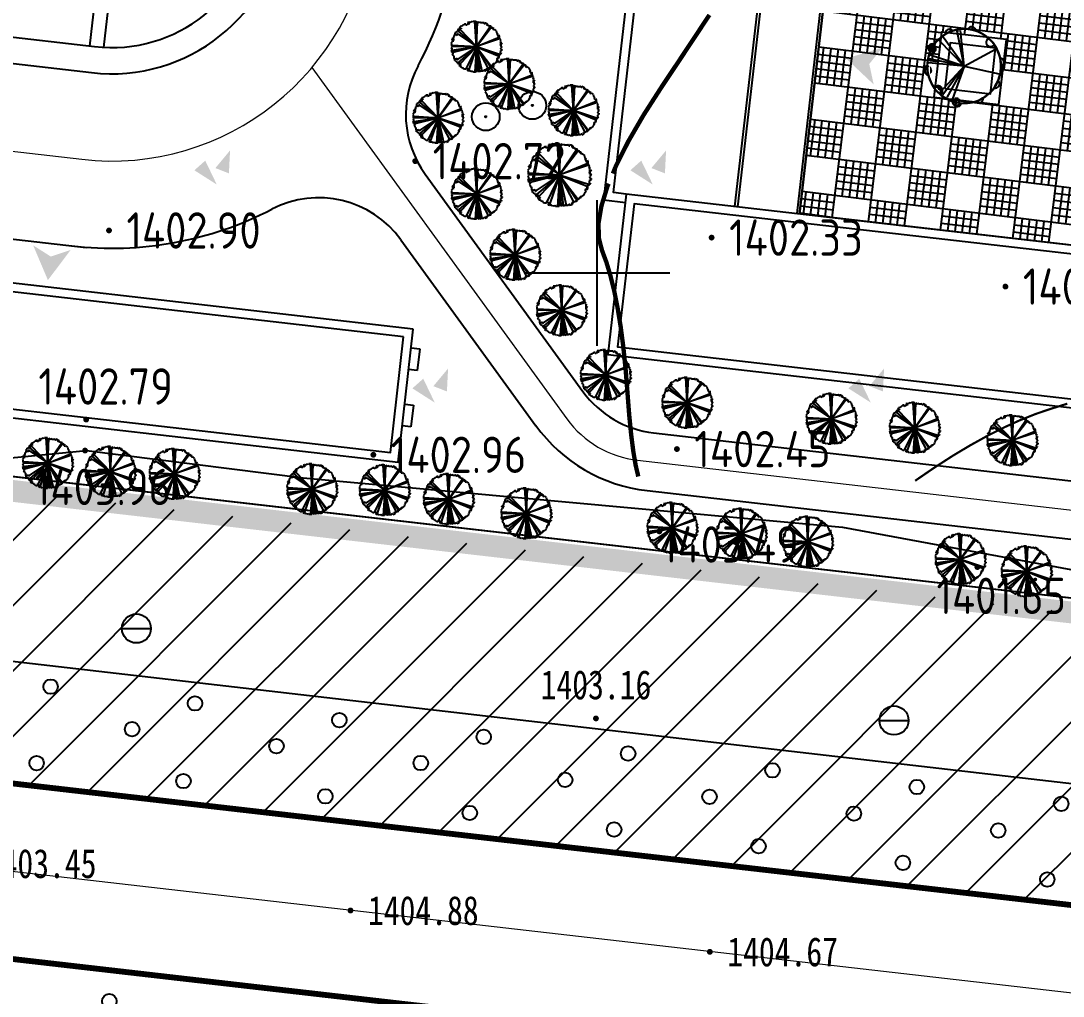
# Model space of a CAD drawing. Extents: x -2226 to 12369489, y -12501589 to 2275.
# Drawn here: x 5663892.4 to 5663964.1, y -6548057.2 to -6547990.1 of the extents above; entities that cross this region are included whole.
import ezdxf
from ezdxf.enums import TextEntityAlignment as Align

# ---------------------------------------------------------------- set-up
doc = ezdxf.new("R2010")
doc.units = 0
doc.header["$LTSCALE"] = 1000
doc.header["$MEASUREMENT"] = 0
for name, pattern in [('ACAD_ISO05W100', [34, 24, -3, 0.5, -3, 0.5, -3]), ('DASHDOT2', [0.5, 0.25, -0.125, 0, -0.125]), ('DIVIDE', [1.25, 0.5, -0.25, 0, -0.25, 0, -0.25])]:
    doc.linetypes.add(name, pattern=pattern)
doc.layers.get('0').update_dxf_attribs({"linetype": 'CONTINUOUS'})
for name, color, linetype in [('0-road', 33, 'CONTINUOUS'), ('0-tree', 93, 'CONTINUOUS'), ('A绿-1', 94, 'CONTINUOUS'), ('DLSS', 4, 'CONTINUOUS'), ('GN-草地', 7, 'CONTINUOUS'), ('PUB_DIM', 3, 'CONTINUOUS'), ('PUB_TEXT', 7, 'CONTINUOUS'), ('WALL', 2, 'CONTINUOUS'), ('周边地形图', 8, 'CONTINUOUS'), ('小品', 1, 'CONTINUOUS'), ('用地红线', 1, 'DIVIDE'), ('车行道', 5, 'CONTINUOUS')]:
    doc.layers.add(name, color=color, linetype=linetype)
doc.layers.add('道路红线', color=1, linetype='CONTINUOUS', lineweight=0)
doc.styles.add('HZ', font='', dxfattribs={"width": 0.8})
doc.styles.get("Standard").update_dxf_attribs({"font": 'GBENOR', "bigfont": 'GBCBIG'})
doc.styles.get('HZ').set_extended_font_data('SimSun')

# ---------------------------------------------------------------- blocks, each defined once
blk = doc.blocks.new('gc090')
for points in [[(1.067, 1.447, 0, 1, 0), (0.52, 0.049, 1, 1, 0)], [(-1.016, 0.411, 1, 0, 0), (0.151, -0.902, 0, 0, 0)]]:
    blk.add_lwpolyline(points, format="xyseb")
blk = doc.blocks.new('GC042')
blk.add_line((-1, 0), (1, 0))
blk.add_circle((0, 0), 1)
blk = doc.blocks.new('gc170')
at = {"linetype": 'Continuous'}
blk.add_circle((0, 0), 0.5, dxfattribs=at)
blk = doc.blocks.new('GC200')
at = {"linetype": 'Continuous', "const_width": 0.2, "flags": 128}
blk.add_lwpolyline([(-0.1, 0, 1), (0.1, 0, 1)], format="xyb", close=True, dxfattribs=at)
blk = doc.blocks.new('AAAA')
at = {"layer": 'WALL', "color": 6, "ltscale": 10}
for p, q in [((4702915, -5891477), (4702315, -5891477)), ((4702315, -5891477), (4702315, -5892977)), ((4753515, -5891477), (4754415, -5891477)), ((4754415, -5891477), (4754415, -5893277)), ((4702315, -5892977), (4702915, -5892977)), ((4754415, -5893277), (4753515, -5893277)), ((4702915, -5895377), (4702315, -5895377)), ((4702315, -5895377), (4702315, -5896877)), ((4702315, -5896877), (4702915, -5896877))]:
    blk.add_line(p, q, dxfattribs=at)
at = {"layer": 'WALL', "ltscale": 10}
for points in [[(4702915, -5890177), (4753515, -5890177), (4753515, -5899377), (4702915, -5899377)], [(4703515, -5890777), (4752915, -5890777), (4752915, -5898777), (4703515, -5898777)]]:
    blk.add_lwpolyline(points, close=True, dxfattribs=at)
blk = doc.blocks.new('WERWQWQEE')
at = {"layer": 'WALL', "color": 6, "ltscale": 10}
for p, q in [((4320662, -5837291), (4320662, -5860691)), ((4320862, -5837291), (4320862, -5860691))]:
    blk.add_line(p, q, dxfattribs=at)
at = {"layer": 'WALL', "ltscale": 10}
for points in [[(4320662, -5826191), (4369862, -5826191), (4369862, -5837291), (4320662, -5837291)], [(4321262, -5826791), (4369262, -5826791), (4369262, -5836691), (4321262, -5836691)], [(4369862, -5860691), (4313162, -5860691), (4313162, -5871791), (4369862, -5871791)], [(4369262, -5861291), (4313762, -5861291), (4313762, -5871191), (4369262, -5871191)]]:
    blk.add_lwpolyline(points, close=True, dxfattribs=at)
at = {"layer": 'WALL', "color": 2, "ltscale": 10}
for points in [[(4313162, -5861291), (4311662, -5861291), (4311662, -5836691), (4320662, -5836691)], [(4313162, -5860691), (4312262, -5860691), (4312262, -5837291), (4320662, -5837291)]]:
    blk.add_lwpolyline(points, dxfattribs=at)
at = {"layer": 'WALL', "color": 6, "ltscale": 10}
for points in [[(4324962, -5837291), (4324962, -5860691)], [(4325162, -5837291), (4325162, -5860691)]]:
    blk.add_lwpolyline(points, dxfattribs=at)
blk = doc.blocks.new('wqeqweq')
at = {"layer": '0-tree', "color": 76}
for p, q in [((164050, -121836), (163967, -121908)), ((163967, -121908), (163967, -121939)), ((164143, -121836), (164050, -121836)), ((164184, -121836), (164143, -121836)), ((164163, -121856), (164184, -121836)), ((164174, -121929), (164163, -121856)), ((164266, -121877), (164246, -121918)), ((164380, -121836), (164266, -121877)), ((164421, -121681), (164339, -121702)), ((164339, -121702), (164339, -121784)), ((164339, -121784), (164390, -121784)), ((164421, -121856), (164380, -121836)), ((164390, -121784), (164411, -121753)), ((164411, -121753), (164442, -121815)), ((164483, -121702), (164421, -121681)), ((164442, -121815), (164421, -121825)), ((164421, -121825), (164421, -121856)), ((164545, -121691), (164483, -121702)), ((164638, -121629), (164545, -121691)), ((164741, -121650), (164638, -121629)), ((164762, -121681), (164741, -121650)), ((164803, -121609), (164762, -121681)), ((164855, -121598), (164803, -121609)), ((164979, -121598), (164855, -121598)), ((165084, -123763), (164948, -121609)), ((164948, -121609), (164969, -121650)), ((164969, -121650), (165031, -121660)), ((165062, -121609), (164979, -121598)), ((165031, -121660), (165062, -121691)), ((165041, -121640), (165062, -121609)), ((165041, -121691), (165041, -121640)), ((165092, -121681), (165041, -121691)), ((165062, -121691), (165092, -121691)), ((165084, -123763), (165185, -121629)), ((165092, -121691), (165084, -123763)), ((165123, -121660), (165092, -121681)), ((165154, -121691), (165123, -121660)), ((165144, -121733), (165154, -121691)), ((165185, -121629), (165258, -121681)), ((165258, -121681), (165196, -121702)), ((165196, -121702), (165247, -121712)), ((165247, -121712), (165330, -121671)), ((165330, -121671), (165351, -121650)), ((165351, -121650), (165454, -121702)), ((165454, -121702), (165516, -121702)), ((165516, -121702), (165536, -121702)), ((165536, -121702), (165660, -121702)), ((165722, -121753), (165640, -121681)), ((165640, -121681), (165733, -121753)), ((165660, -121702), (165722, -121753)), ((165733, -121753), (165753, -121774)), ((165753, -121774), (165805, -121774)), ((165805, -121774), (165784, -121691)), ((165784, -121691), (165857, -121712)), ((165857, -121712), (165980, -121774)), ((166032, -121898), (165929, -121794)), ((165929, -121794), (165960, -121877)), ((165960, -121877), (166063, -121918)), ((165980, -121774), (166032, -121898)), ((163275, -122579), (163224, -122579)), ((163224, -122579), (163224, -122682)), ((163317, -122517), (163275, -122579)), ((163399, -122475), (163317, -122517)), ((163430, -122465), (163399, -122475)), ((163451, -122651), (163420, -122630)), ((163420, -122630), (163440, -122713)), ((163492, -122352), (163430, -122465)), ((163533, -122269), (163492, -122352)), ((163513, -122372), (163585, -122331)), ((163554, -122434), (163513, -122372)), ((163585, -122259), (163533, -122269)), ((163533, -122455), (163647, -122279)), ((165084, -123763), (163533, -122455)), ((163585, -122393), (163554, -122434)), ((163585, -122331), (163585, -122259)), ((163595, -122362), (163585, -122393)), ((163647, -122352), (163595, -122362)), ((163647, -122104), (163626, -122207)), ((163626, -122207), (163647, -122166)), ((163688, -122042), (163647, -122104)), ((163647, -122166), (163709, -122176)), ((163647, -122279), (165084, -123763)), ((163730, -122290), (163647, -122352)), ((163761, -122228), (163657, -122238)), ((163657, -122238), (163657, -122269)), ((163657, -122269), (163657, -122290)), ((163657, -122290), (163730, -122290)), ((163761, -122042), (163688, -122042)), ((163709, -122176), (163771, -122187)), ((163812, -122021), (163761, -122042)), ((163771, -122187), (163761, -122228)), ((163905, -121939), (163812, -122021)), ((163967, -121939), (163905, -121939)), ((164246, -121918), (164174, -121929)), ((166311, -121991), (165084, -123763)), ((165084, -123763), (166383, -122063)), ((166063, -121918), (166177, -121980)), ((166177, -121980), (166197, -121960)), ((166197, -121960), (166311, -121991)), ((166301, -122032), (166228, -121970)), ((166228, -121970), (166228, -122021)), ((166228, -122021), (166311, -122104)), ((166332, -122094), (166301, -122032)), ((166311, -122104), (166435, -122187)), ((166466, -122166), (166332, -122094)), ((166383, -122063), (166383, -122145)), ((166383, -122145), (166466, -122187)), ((166435, -122187), (166528, -122279)), ((166486, -122197), (166466, -122166)), ((166466, -122187), (166559, -122248)), ((166569, -122218), (166486, -122197)), ((166528, -122279), (166600, -122310)), ((166559, -122248), (166569, -122218)), ((166600, -122310), (166631, -122290)), ((166631, -122290), (166776, -122403)), ((166776, -122403), (166807, -122527)), ((166807, -122527), (166910, -122692)), ((162996, -123115), (162976, -123208)), ((162976, -123208), (162986, -123177)), ((163017, -123270), (162976, -123322)), ((162976, -123322), (162996, -123363)), ((162986, -123177), (163162, -123136)), ((163120, -123033), (162996, -123115)), ((163048, -123353), (163017, -123270)), ((163162, -123136), (163038, -123167)), ((163038, -123167), (163110, -123208)), ((163058, -123260), (163048, -123353)), ((163100, -123239), (163058, -123239)), ((163058, -123239), (163058, -123260)), ((163110, -123208), (163100, -123239)), ((163141, -122868), (163120, -122991)), ((163120, -122991), (163120, -123033)), ((163244, -122806), (163141, -122826)), ((163141, -122826), (163141, -122868)), ((163244, -122713), (163193, -122713)), ((163193, -122713), (163244, -122806)), ((163203, -122744), (163306, -122672)), ((163224, -122682), (163203, -122744)), ((163244, -122775), (163244, -122713)), ((163306, -122672), (163327, -122754)), ((163327, -122754), (163409, -122775)), ((163409, -122775), (163451, -122702)), ((163440, -122713), (163513, -122702)), ((163451, -122702), (163451, -122651)), ((163513, -122702), (165084, -123763)), ((165084, -123763), (167044, -122971)), ((167147, -123084), (165084, -123763)), ((166910, -122692), (166858, -122672)), ((166858, -122672), (166858, -122692)), ((166858, -122692), (166899, -122795)), ((166899, -122795), (166920, -122816)), ((166920, -122816), (166982, -122754)), ((166972, -122899), (166930, -122785)), ((167044, -122971), (166972, -122899)), ((166982, -122754), (167013, -122806)), ((167013, -122806), (167034, -122878)), ((167034, -122878), (167044, -123002)), ((167044, -123002), (167065, -123084)), ((167065, -123084), (167127, -123095)), ((167127, -123105), (167085, -123198)), ((167085, -123198), (167127, -123229)), ((167127, -123095), (167147, -123084)), ((167127, -123229), (167168, -123249)), ((167168, -123249), (167137, -123373)), ((162996, -123363), (162893, -123476)), ((162893, -123476), (162924, -123507)), ((162893, -123837), (162934, -123879)), ((162955, -124095), (162914, -124064)), ((162914, -124064), (162934, -124157)), ((162924, -123507), (162924, -123631)), ((162924, -123631), (162924, -123703)), ((162924, -123703), (162986, -123641)), ((162934, -123879), (162965, -123951)), ((162955, -123786), (162945, -123755)), ((162955, -124023), (162945, -124075)), ((165084, -123763), (162955, -123786)), ((165084, -123763), (162955, -124188)), ((162965, -123951), (162955, -123992)), ((162955, -123992), (162955, -124023)), ((162976, -124075), (165084, -123763)), ((162986, -123641), (165084, -123763)), ((165041, -123788), (163065, -124290)), ((163513, -124849), (165084, -123788)), ((165084, -123788), (163533, -125096)), ((163647, -125272), (165084, -123788)), ((165106, -123778), (164211, -125622)), ((165078, -123825), (164426, -125734)), ((165084, -123788), (164948, -125942)), ((165092, -125860), (165084, -123788)), ((165084, -123788), (165185, -125922)), ((166311, -125561), (165084, -123788)), ((165084, -123788), (166383, -125488)), ((167147, -124467), (165084, -123788)), ((165084, -123788), (167044, -124580)), ((165087, -123778), (165534, -125864)), ((165087, -123797), (166056, -125631)), ((165087, -123806), (165339, -125883)), ((167137, -123373), (167158, -123425)), ((167168, -123538), (167137, -123662)), ((167137, -123662), (167168, -123672)), ((167158, -123425), (167168, -123538)), ((167261, -123796), (167158, -123889)), ((167158, -123889), (167168, -123992)), ((167281, -123445), (167168, -123590)), ((167168, -123672), (167178, -123559)), ((167168, -123590), (167189, -123672)), ((167168, -123992), (167261, -124013)), ((167178, -123456), (167281, -123445)), ((167178, -123559), (167178, -123456)), ((167189, -123672), (167261, -123796)), ((167261, -124013), (167261, -124085)), ((162934, -124157), (162945, -124250)), ((162945, -124075), (162976, -124075)), ((162945, -124250), (163017, -124261)), ((162955, -124147), (162955, -124095)), ((162955, -124188), (162955, -124147)), ((163027, -124384), (162996, -124405)), ((162996, -124405), (163058, -124488)), ((163017, -124261), (163079, -124281)), ((163058, -124395), (163027, -124384)), ((163089, -124291), (163048, -124302)), ((163048, -124302), (163058, -124395)), ((163058, -124488), (163069, -124570)), ((163069, -124570), (163100, -124570)), ((163079, -124281), (163089, -124291)), ((163100, -124570), (163141, -124601)), ((163141, -124601), (163151, -124642)), ((163151, -124642), (163151, -124735)), ((163151, -124735), (163162, -124818)), ((163327, -124797), (163409, -124776)), ((163409, -124776), (163451, -124849)), ((166858, -124859), (166899, -124756)), ((166899, -124756), (166920, -124735)), ((166920, -124735), (166982, -124797)), ((166972, -124653), (166930, -124766)), ((167044, -124580), (166972, -124653)), ((166982, -124797), (167013, -124745)), ((167013, -124745), (167034, -124673)), ((167034, -124673), (167044, -124549)), ((167044, -124549), (167065, -124467)), ((167065, -124467), (167127, -124457)), ((167137, -124446), (167096, -124426)), ((167096, -124426), (167096, -124488)), ((167127, -124457), (167147, -124467)), ((167168, -124168), (167137, -124178)), ((167137, -124178), (167137, -124343)), ((167137, -124343), (167158, -124343)), ((167178, -124415), (167137, -124446)), ((167158, -124343), (167220, -124312)), ((167261, -124085), (167168, -124168)), ((167220, -124312), (167178, -124415)), ((163162, -124818), (163358, -124807)), ((163224, -124869), (163203, -124807)), ((163203, -124807), (163306, -124880)), ((163224, -124972), (163224, -124869)), ((163275, -124972), (163224, -124972)), ((163317, -125034), (163275, -124972)), ((163306, -124880), (163327, -124797)), ((163399, -125076), (163317, -125034)), ((163358, -124807), (163337, -124880)), ((163430, -125086), (163399, -125076)), ((163420, -124921), (163440, -124838)), ((163451, -124900), (163420, -124921)), ((163492, -125199), (163430, -125086)), ((163440, -124838), (163513, -124849)), ((163451, -124849), (163451, -124900)), ((163533, -125282), (163492, -125199)), ((163554, -125117), (163513, -125179)), ((163513, -125179), (163585, -125220)), ((163533, -125096), (163647, -125272)), ((163585, -125292), (163533, -125282)), ((163585, -125158), (163554, -125117)), ((163595, -125189), (163585, -125158)), ((163585, -125220), (163585, -125292)), ((163647, -125199), (163595, -125189)), ((163647, -125447), (163626, -125344)), ((163626, -125344), (163647, -125385)), ((163730, -125261), (163647, -125199)), ((163647, -125385), (163709, -125375)), ((163688, -125509), (163647, -125447)), ((163657, -125282), (163657, -125261)), ((163657, -125261), (163730, -125261)), ((163657, -125313), (163657, -125282)), ((163761, -125323), (163657, -125313)), ((163709, -125375), (163771, -125365)), ((163771, -125365), (163761, -125323)), ((166228, -125530), (166311, -125447)), ((166332, -125457), (166301, -125519)), ((166311, -125447), (166435, -125365)), ((166466, -125385), (166332, -125457)), ((166383, -125406), (166466, -125365)), ((166383, -125488), (166383, -125406)), ((166435, -125365), (166528, -125272)), ((166466, -125365), (166559, -125303)), ((166486, -125354), (166466, -125385)), ((166569, -125334), (166486, -125354)), ((166528, -125272), (166600, -125241)), ((166559, -125303), (166569, -125334)), ((166600, -125241), (166631, -125261)), ((166631, -125261), (166776, -125148)), ((166776, -125148), (166807, -125024)), ((166807, -125024), (166910, -124859)), ((166910, -124859), (166858, -124880)), ((166858, -124880), (166858, -124859)), ((163761, -125509), (163688, -125509)), ((163812, -125530), (163761, -125509)), ((163905, -125612), (163812, -125530)), ((163967, -125612), (163905, -125612)), ((163967, -125643), (163967, -125612)), ((164050, -125715), (163967, -125643)), ((164143, -125715), (164050, -125715)), ((164184, -125715), (164143, -125715)), ((164174, -125623), (164163, -125695)), ((164163, -125695), (164184, -125715)), ((164246, -125633), (164174, -125623)), ((164266, -125674), (164246, -125633)), ((164380, -125715), (164266, -125674)), ((164339, -125850), (164339, -125767)), ((164339, -125767), (164390, -125767)), ((164421, -125870), (164339, -125850)), ((164421, -125695), (164380, -125715)), ((164390, -125767), (164411, -125798)), ((164411, -125798), (164442, -125736)), ((164421, -125726), (164421, -125695)), ((164442, -125736), (164421, -125726)), ((164483, -125850), (164421, -125870)), ((164545, -125860), (164483, -125850)), ((164638, -125922), (164545, -125860)), ((164741, -125901), (164638, -125922)), ((164762, -125870), (164741, -125901)), ((164803, -125942), (164762, -125870)), ((164855, -125953), (164803, -125942)), ((164979, -125953), (164855, -125953)), ((164948, -125942), (164969, -125901)), ((164969, -125901), (165031, -125891)), ((165062, -125942), (164979, -125953)), ((165031, -125891), (165062, -125860)), ((165092, -125870), (165041, -125860)), ((165041, -125860), (165041, -125911)), ((165041, -125911), (165062, -125942)), ((165062, -125860), (165092, -125860)), ((165123, -125891), (165092, -125870)), ((165154, -125860), (165123, -125891)), ((165144, -125819), (165154, -125860)), ((165185, -125922), (165258, -125870)), ((165196, -125850), (165247, -125839)), ((165258, -125870), (165196, -125850)), ((165247, -125839), (165330, -125880)), ((165330, -125880), (165351, -125901)), ((165351, -125901), (165454, -125850)), ((165454, -125850), (165516, -125850)), ((165516, -125850), (165536, -125850)), ((165536, -125850), (165660, -125850)), ((165722, -125798), (165640, -125870)), ((165640, -125870), (165733, -125798)), ((165660, -125850), (165722, -125798)), ((165733, -125798), (165753, -125777)), ((165753, -125777), (165805, -125777)), ((165805, -125777), (165784, -125860)), ((165784, -125860), (165857, -125839)), ((165857, -125839), (165980, -125777)), ((166032, -125653), (165929, -125757)), ((165929, -125757), (165960, -125674)), ((165960, -125674), (166063, -125633)), ((165980, -125777), (166032, -125653)), ((166063, -125633), (166177, -125571)), ((166177, -125571), (166197, -125592)), ((166197, -125592), (166311, -125561)), ((166301, -125519), (166228, -125581)), ((166228, -125581), (166228, -125530))]:
    blk.add_line(p, q, dxfattribs=at)
for centre, radius in [((165078, -123769), 85.9), ((165069, -123732), 75.1), ((165056, -123787), 34.9), ((165106, -123778), 75.1), ((165083, -123767), 42.8)]:
    blk.add_circle(centre, radius, dxfattribs=at)
blk = doc.blocks.new('*X46')
at = {"color": 0}
for p, q in [((122538.811, 22768.943), (122538.826, 22768.958)), ((122538.821, 22768.918), (122538.86, 22768.957)), ((122538.831, 22768.893), (122538.885, 22768.947)), ((122538.842, 22768.868), (122538.904, 22768.93)), ((122538.852, 22768.843), (122538.922, 22768.913)), ((122538.862, 22768.818), (122538.934, 22768.89)), ((122538.872, 22768.793), (122538.939, 22768.859)), ((122538.883, 22768.768), (122538.944, 22768.829)), ((122539.177, 22768.425), (122539.188, 22768.437)), ((122539.196, 22768.409), (122539.222, 22768.435)), ((122539.215, 22768.393), (122539.244, 22768.422)), ((122539.234, 22768.376), (122539.264, 22768.406)), ((122539.253, 22768.36), (122539.284, 22768.391)), ((122539.272, 22768.344), (122539.295, 22768.367)), ((122539.291, 22768.328), (122539.301, 22768.337)), ((122539.71, 22768.18), (122539.76, 22768.23)), ((122539.746, 22768.181), (122539.807, 22768.243)), ((122539.782, 22768.182), (122539.839, 22768.239)), ((122539.818, 22768.183), (122539.858, 22768.223)), ((122539.854, 22768.183), (122539.877, 22768.206)), ((122539.89, 22768.184), (122539.897, 22768.19)), ((122540.297, 22768.308), (122540.409, 22768.42)), ((122540.3, 22768.346), (122540.367, 22768.413)), ((122540.338, 22768.314), (122540.435, 22768.411)), ((122540.425, 22768.365), (122540.461, 22768.402))]:
    blk.add_line(p, q, dxfattribs=at)
blk = doc.blocks.new('A$C1DD7790E')
at = {"layer": '0-tree', "color": 95}
for points in [[(1698, 1725), (588, 2931)], [(1698, 1725), (1198, 3285)], [(1698, 1725), (1344, 3325)], [(1698, 1725), (428, 2761)], [(1698, 1725), (3037, 2668)], [(1698, 1725), (91, 2047)], [(1698, 1725), (60, 1687)], [(1698, 1725), (66, 1873)], [(1698, 1725), (726, 406)], [(1698, 1725), (868, 313)], [(1698, 1725), (1070, 212)], [(1698, 1725), (1333, 128)], [(1698, 1725), (3327, 1559)]]:
    blk.add_lwpolyline(points, dxfattribs=at)
blk.add_circle((1698, 1725), 48, dxfattribs=at)
for centre, radius, start, end in [((1698, 1725), 1698, 91.2865, 114.1567), ((1848, 3352), 201, 159.5578, 9.8859), ((1698, 1725), 1698, 55.2865, 78.1567), ((1698, 1725), 1698, 127.2865, 150.1567), ((863, 3130), 201, 195.5578, 45.8859), ((2775, 2953), 201, 123.5578, 333.8859), ((158, 2382), 197, 240.4995, 73.0673), ((188, 2365), 197, 230.266, 66.2066), ((197, 2371), 201, 231.5578, 81.8859), ((191, 2353), 197, 240.4995, 73.0673), ((221, 2337), 197, 230.266, 66.2066), ((1698, 1725), 1698, 19.2865, 42.1567), ((1688, 1726), 1698, 163.2865, 186.1567), ((1698, 1725), 1698, 163.2865, 186.1567), ((3291, 2085), 201, 87.5578, 297.8859), ((64, 1357), 197, 276.4995, 109.0673), ((104, 1366), 201, 267.5578, 117.8859), ((98, 1329), 197, 276.4995, 109.0673), ((98, 1362), 197, 266.266, 102.2066), ((132, 1333), 197, 266.266, 102.2066), ((1698, 1725), 1698, 343.2865, 6.1567), ((1698, 1725), 1698, 199.2865, 222.1567), ((3198, 1080), 201, 51.5578, 261.8859), ((591, 473), 197, 312.4995, 145.0673), ((620, 498), 201, 303.5578, 153.8859), ((624, 445), 197, 312.4995, 145.0673), ((616, 497), 197, 302.266, 138.2066), ((649, 468), 197, 302.266, 138.2066), ((2532, 321), 201, 15.5578, 225.8859), ((1698, 1725), 1698, 307.2865, 330.1567), ((1688, 1726), 1698, 235.2865, 258.1567), ((1698, 1725), 1698, 235.2865, 258.1567), ((1536, 68), 197, 348.4995, 181.0673), ((1547, 98), 201, 339.5578, 189.8859), ((1543, 102), 197, 338.266, 174.2066), ((1570, 39), 197, 348.4995, 181.0673), ((1576, 73), 197, 338.266, 174.2066), ((1698, 1725), 1698, 271.2865, 294.1567)]:
    blk.add_arc(centre, radius, start, end, dxfattribs=at)
at = {"layer": '0-tree', "color": 95, "xscale": 1600.000000107809, "yscale": 1600.00000010617, "zscale": 1600.000000106431, "rotation": 319.5837492701668}
blk.add_blockref('*X46', (-172891572, 99380193), dxfattribs=at)
blk = doc.blocks.new('041')
at = {"layer": 'A绿-1', "color": 0}
for radius in [953, 47.6]:
    blk.add_circle((-41, -2), radius, dxfattribs=at)

msp = doc.modelspace()

# ---------------------------------------------------------------- hatches: boundary and pattern name
at = {"layer": 'GN-草地'}
h = msp.add_hatch(dxfattribs=at)
h.set_pattern_fill('LZX_PAT003', color=8, scale=4, angle=353, style=0)
h.set_pattern_definition([(353, (5657629.2998, -6541699.9984), (0.30467336, 2.4813654), []), (353, (5657629.3607, -6541699.502), (0.6093467, 4.9627308), [2.5, -2.5]), (353, (5657629.4216, -6541699.006), (0.6093467, 4.9627308), [2.5, -2.5]), (353, (5657629.4826, -6541698.5096), (0.6093467, 4.9627308), [2.5, -2.5]), (353, (5657629.5435, -6541698.0133), (0.6093467, 4.9627308), [2.5, -2.5]), (353, (5657629.6654, -6541697.0207), (0.6093467, 4.9627308), [-2.5, 2.5]), (353, (5657629.7263, -6541696.5245), (0.6093467, 4.9627308), [-2.5, 2.5]), (353, (5657629.7873, -6541696.028), (0.6093467, 4.9627308), [-2.5, 2.5]), (353, (5657629.848, -6541695.532), (0.6093467, 4.9627308), [-2.5, 2.5]), (83, (5657629.2998, -6541699.9984), (-2.4813654, 0.30467336), []), (83, (5657629.796, -6541700.0593), (-4.9627308, 0.6093467), [2.5, -2.5]), (83, (5657630.2923, -6541700.12), (-4.9627308, 0.6093467), [2.5, -2.5]), (83, (5657630.7886, -6541700.181), (-4.9627308, 0.6093467), [2.5, -2.5]), (83, (5657631.285, -6541700.242), (-4.9627308, 0.6093467), [2.5, -2.5]), (83, (5657632.2774, -6541700.364), (-4.9627308, 0.6093467), [-2.5, 2.5]), (83, (5657632.7737, -6541700.425), (-4.9627308, 0.6093467), [-2.5, 2.5]), (83, (5657633.27, -6541700.486), (-4.9627308, 0.6093467), [-2.5, 2.5]), (83, (5657633.766, -6541700.547), (-4.9627308, 0.6093467), [-2.5, 2.5])])
h.paths.add_polyline_path([(5663955.695, -6547990.842), (5663960.166, -6547991.355), (5663959.653, -6547995.825), (5663955.182, -6547995.312)])
h.paths.add_polyline_path([(5663948.602, -6547980.102), (5663993.01, -6547985.2), (5663993.177, -6547985.756), (5663990.989, -6547986.647), (5663988.35, -6547988.502), (5663985.337, -6547992.76), (5663984.5, -6547995.645), (5663984.623, -6548000.265), (5663985.244, -6548002.28), (5663987.563, -6548005.971), (5663990.44, -6548008.312), (5663990.341, -6548008.447), (5663945.933, -6548003.349)])
h.paths.add_polyline_path([(5663977.043, -6547993.597), (5663976.53, -6547998.068), (5663972.059, -6547997.555), (5663972.573, -6547993.084)])
at = {"layer": 'PUB_DIM'}
for points in [[(5663950.73, -6547993.035), (5663951.628, -6547991.912), (5663949.14, -6547992.659), (5663951.031, -6547994.441)], [(5663894.415, -6548006.281), (5663893.201, -6548005.51), (5663894.215, -6548007.902), (5663895.779, -6548005.827)]]:
    msp.add_hatch(color=256, dxfattribs=at).paths.add_polyline_path(points)
at = {"layer": 'PUB_TEXT'}
h = msp.add_hatch(dxfattribs=at)
h.set_pattern_fill('ANSI31', color=62, scale=2, style=0)
h.set_pattern_definition([(45, (5659762.3015, -6542474.5832), (-2.245064, 2.245064), [])])
h.paths.add_polyline_path([(5663873.171, -6548020.261), (5663879.443, -6548027.582), (5663881.275, -6548030.369), (5663882.846, -6548033.126), (5663884.784, -6548037.214), (5663886.498, -6548041.914), (5664209.462, -6548079.162), (5664214.541, -6548077.858), (5664217.802, -6548075.07), (5664219.11, -6548072.744), (5664219.681, -6548071.215), (5664228.415, -6548002.061), (5664220.847, -6547999.795), (5664214.425, -6547995.194), (5664209.895, -6547989.539), (5664201.202, -6548057.919)])

# ---------------------------------------------------------------- linework, layer by layer
msp.add_lwpolyline([(5663948.602, -6547980.102), (5663993.01, -6547985.2), (5663993.177, -6547985.756), (5663990.989, -6547986.647), (5663988.35, -6547988.502), (5663985.337, -6547992.76), (5663984.5, -6547995.645), (5663984.623, -6548000.265), (5663985.244, -6548002.28), (5663987.563, -6548005.971), (5663990.44, -6548008.312), (5663990.341, -6548008.447), (5663945.933, -6548003.349)], close=True)
at = {"layer": '0-road', "linetype": 'Continuous', "ltscale": 5}
for points in [[(5663903.736, -6547933.76), (5663897.073, -6547991.801)], [(5663898.068, -6547991.895), (5663904.729, -6547933.874)]]:
    msp.add_lwpolyline(points, dxfattribs=at)
at = {"layer": 'DLSS', "linetype": 'Continuous', "const_width": 0.4, "flags": 128}
for points in [[(5663532.002, -6548001.209), (5663909.589, -6548044.565)], [(5663532.002, -6548013.284), (5664032.002, -6548070.697)], [(5663909.589, -6548044.565), (5664032.002, -6548058.621)]]:
    msp.add_lwpolyline(points, dxfattribs=at)
at = {"layer": '周边地形图'}
for p, q in [((5663932.002, -6548012.41), (5663932.002, -6548002.41)), ((5663927.002, -6548007.41), (5663937.002, -6548007.41))]:
    msp.add_line(p, q, dxfattribs=at)
at = {"layer": '周边地形图', "const_width": 0.15}
msp.add_lwpolyline([(5663765.365, -6548065.706, 0.000002), (5663760.886, -6548069.253, 0.000366)], format="xyb", dxfattribs=at)
at = {"layer": '周边地形图'}
for points, const_width in [([(5663933.084, -6548000.57), (5663933.329, -6547999.981), (5663934.156, -6547998.347), (5663935.193, -6547996.558), (5663936.439, -6547994.615), (5663937.705, -6547992.718), (5663938.802, -6547991.065), (5663939.73, -6547989.659)], 0.3), ([(5663934.838, -6548021.41), (5663934.66, -6548020.659), (5663934.497, -6548019.705), (5663934.348, -6548018.549), (5663934.212, -6548017.191), (5663934.091, -6548015.631), (5663933.963, -6548014.025), (5663933.81, -6548012.528), (5663933.629, -6548011.14), (5663933.423, -6548009.862), (5663933.19, -6548008.692), (5663932.931, -6548007.633), (5663932.646, -6548006.682), (5663932.335, -6548005.841), (5663932.115, -6548004.977), (5663932.104, -6548003.96), (5663932.303, -6548002.788), (5663932.711, -6548001.462), (5663932.793, -6548001.267)], 0.3), ([(5663953.888, -6548021.701), (5663955.182, -6548020.815), (5663956.441, -6548020.004), (5663957.666, -6548019.27), (5663958.857, -6548018.611), (5663960.013, -6548018.029), (5663961.135, -6548017.522), (5663962.223, -6548017.091), (5663963.276, -6548016.736), (5663964.352, -6548016.402)], 0.15)]:
    msp.add_lwpolyline(points, dxfattribs=dict(at, const_width=const_width))
at = {"layer": '周边地形图', "flags": 128}
for points in [[(5663933.07, -6548038.895), (5663532.002, -6547992.579)], [(5663858.536, -6548009.414), (5663858.526, -6548009.419), (5663861.278, -6548012.313), (5663863.39, -6548016.196), (5663869.774, -6548017.106), (5663876.735, -6548021.565), (5663896.871, -6548019.626), (5663911.767, -6548021.501), (5663911.767, -6548021.501), (5663911.767, -6548021.501), (5663948.89, -6548024.889), (5663983.401, -6548031.298), (5663999.7, -6548033.979), (5664019.768, -6548038.795), (5664032.002, -6548038.039)], [(5664032.002, -6548050.32), (5663933.07, -6548038.895)]]:
    msp.add_lwpolyline(points, dxfattribs=at)
at = {"layer": '周边地形图', "const_width": 0.2, "flags": 128}
for points in [[(5663919.388, -6547999.717, 1), (5663919.588, -6547999.717, 1)], [(5663898.319, -6548004.485, 1), (5663898.519, -6548004.485, 1)], [(5663939.782, -6548004.977, 1), (5663939.982, -6548004.977, 1)], [(5663959.999, -6548008.345, 1), (5663960.199, -6548008.345, 1)], [(5663896.749, -6548017.493, 1), (5663896.949, -6548017.493, 1)], [(5663937.396, -6548019.52, 1), (5663937.596, -6548019.52, 1)], [(5663896.671, -6548019.626, 1), (5663896.871, -6548019.626, 1)], [(5663916.507, -6548019.914, 1), (5663916.707, -6548019.914, 1)], [(5663936.184, -6548025.182, 1), (5663936.384, -6548025.182, 1)], [(5663958.066, -6548027.636, 1), (5663958.266, -6548027.636, 1)]]:
    msp.add_lwpolyline(points, format="xyb", close=True, dxfattribs=at)
at = {"layer": '周边地形图', "const_width": 0.4, "flags": 128}
for points in [[(5663532.002, -6548001.209), (5663909.589, -6548044.565)], [(5663532.002, -6548013.284), (5664032.002, -6548070.697)], [(5663909.589, -6548044.565), (5664032.002, -6548058.621)]]:
    msp.add_lwpolyline(points, dxfattribs=at)
at = {"layer": '小品'}
for points in [[(5663955.182, -6547995.312), (5663959.653, -6547995.825), (5663960.166, -6547991.355), (5663955.695, -6547990.842)], [(5663955.93, -6547994.719), (5663959.059, -6547995.078), (5663959.418, -6547991.948), (5663956.289, -6547991.589)]]:
    msp.add_lwpolyline(points, close=True, dxfattribs=at)
at = {"layer": '用地红线', "color": 1, "linetype": 'ACAD_ISO05W100', "ltscale": 0.4}
msp.add_line((5663457.361, -6547992.658), (5664206.238, -6548078.628), dxfattribs=at)
at = {"layer": '用地红线', "color": 1, "linetype": 'DIVIDE', "ltscale": 15, "const_width": 1.5}
msp.add_lwpolyline([(5664246.385, -6547690.335), (5663731.163, -6547585.38), (5663512.562, -6547540.76), (5663473.994, -6547974.436), (5664201.202, -6548057.919), (5664247.279, -6547693.07), (5664247.306, -6547692.63), (5664247.306, -6547692.098), (5664246.619, -6547690.736)], close=True, dxfattribs=at)
at = {"layer": '车行道', "color": 5}
for p, q in [((5663793.902, -6547981.769), (5663897.223, -6547993.63)), ((5663920.172, -6548000.612), (5663931.028, -6548015.561)), ((5663724.537, -6548002.191), (5664201.316, -6548056.925)), ((5663871.217, -6548002.724), (5663896.848, -6548005.666)), ((5663918.507, -6548005.126), (5663927.791, -6548017.912)), ((5663935.894, -6548018.402), (5664188.42, -6548047.392))]:
    msp.add_line(p, q, dxfattribs=at)
at = {"layer": '车行道', "color": 95}
msp.add_line((5663863.891, -6547987.992), (5663897.429, -6547991.842), dxfattribs=at)
at = {"layer": '车行道', "color": 5}
for points in [[(5663724.537, -6548002.191), (5664201.316, -6548056.925)], [(5663935.437, -6548022.376), (5664187.964, -6548051.366)]]:
    msp.add_lwpolyline(points, dxfattribs=at)
for centre, radius, start, end in [((5663898.592, -6547981.709), 12, 263.45118, 353.45118), ((5663898.592, -6547981.709), 24, 331.50389, 353.45118), ((5663925.836, -6547996.499), 7, 151.50389, 215.98566), ((5663912.843, -6548009.239), 7, 35.98566, 117.36761), ((5663898.592, -6547981.709), 24, 263.45118, 297.36761), ((5663936.692, -6548011.448), 7, 215.98566, 263.45118), ((5663936.692, -6548011.448), 11, 215.98566, 263.45118)]:
    msp.add_arc(centre, radius, start, end, dxfattribs=at)
at = {"layer": '车行道', "color": 95}
msp.add_arc((5663898.592, -6547981.709), 10.2, 263.45118, 353.45118, dxfattribs=at)
at = {"layer": '道路红线', "linetype": 'DASHDOT2', "ltscale": 25}
for p, q in [((5663793.218, -6547987.73), (5663896.539, -6547999.591)), ((5663411.367, -6547993.405), (5664362.229, -6548102.576)), ((5663912.378, -6547993.282), (5663929.926, -6548017.448)), ((5663934.792, -6548020.289), (5664188.192, -6548049.379))]:
    msp.add_line(p, q, dxfattribs=at)
for centre, radius, start, end in [((5663898.592, -6547981.709), 18, 263.45118, 353.45118), ((5663935.59, -6548013.335), 7, 215.98566, 263.45118)]:
    msp.add_arc(centre, radius, start, end, dxfattribs=at)

# ---------------------------------------------------------------- block references
at = {"yscale": 0.001000000163912773, "zscale": 0.001}
for name, p, xscale, rotation in [('WERWQWQEE', (5660317.404, -6541687.614), 0.00100000027785459, 353.4511819773911), ('AAAA', (5669263.359, -6542695.894), -0.00100000027785459, 353.4511819773909)]:
    msp.add_blockref(name, p, dxfattribs=dict(at, xscale=xscale, rotation=rotation))
at = {"layer": '0-road', "zscale": 0.001}
for p, xscale, yscale in [((5663791.634, -6547892.824), 0.0007999995723366737, 0.0007999995723366737), ((5663793.895, -6547895.398), 0.0007999995723366737, 0.0007999995723366737), ((5663798.314, -6547897.215), 0.0007999995723366737, 0.0007999995723366737), ((5663789.004, -6547897.721), 0.0007999995723366737, 0.0007999995723366737), ((5663764.329, -6547876.891), 0.001000000163912773, 0.001000000163912773), ((5663791.654, -6547902.956), 0.0007999995723366737, 0.0007999995723366737), ((5663794.303, -6547907.144), 0.0007999995723366737, 0.0007999995723366737), ((5663797.508, -6547910.963), 0.0007999995723366737, 0.0007999995723366737), ((5663800.532, -6547915.409), 0.0007999995723366737, 0.0007999995723366737), ((5663806.14, -6547917.319), 0.0007999995723366737, 0.0007999995723366737), ((5663816.061, -6547918.427), 0.0007999995723366737, 0.0007999995723366737), ((5663821.792, -6547919.043), 0.0007999995723366737, 0.0007999995723366737), ((5663828.509, -6547919.905), 0.0007999995723366737, 0.0007999995723366737), ((5663762.142, -6547921.471), 0.0007999995723366737, 0.0007999995723366737), ((5663766.465, -6547922.067), 0.0007999995723366737, 0.0007999995723366737), ((5663770.862, -6547922.216), 0.0007999995723366737, 0.0007999995723366737), ((5663780.328, -6547923.259), 0.0007999995723366737, 0.0007999995723366737), ((5663785.322, -6547923.333), 0.0007999995723366737, 0.0007999995723366737), ((5663789.725, -6547923.947), 0.0007999995723366737, 0.0007999995723366737), ((5663795.069, -6547924.934), 0.0007999995723366737, 0.0007999995723366737), ((5663805.118, -6547925.921), 0.0007999995723366737, 0.0007999995723366737), ((5663809.881, -6547926.327), 0.0007999995723366737, 0.0007999995723366737), ((5663814.443, -6547926.876), 0.0007999995723366737, 0.0007999995723366737), ((5663824.944, -6547928.083), 0.0007999995723366737, 0.0007999995723366737), ((5663829.497, -6547928.919), 0.0007999995723366737, 0.0007999995723366737)]:
    msp.add_blockref('wqeqweq', p, dxfattribs=dict(at, xscale=xscale, yscale=yscale))
at = {"layer": '0-tree', "ltscale": 0.5, "xscale": 0.001499999597753595, "yscale": 0.00150000024586916, "zscale": 0.001, "rotation": 353.4511425784028}
msp.add_blockref('A$C1DD7790E', (5663954.434, -6547995.466), dxfattribs=at)
at = {"layer": '0-tree', "color": 86, "xscale": 0.001000000163912773, "yscale": 0.001000000163912773, "zscale": 0.001}
for p in [(5663927.589, -6547995.884), (5663924.386, -6547996.663)]:
    msp.add_blockref('041', p, dxfattribs=at)
at = {"layer": '周边地形图', "color": 8, "zscale": 0.001}
for name, p in [('gc090', (5663905.683, -6548000.425)), ('gc090', (5663935.683, -6548000.425)), ('gc090', (5663920.683, -6548015.425)), ('gc090', (5663950.683, -6548015.425)), ('GC042', (5663900.304, -6548031.86)), ('GC042', (5663952.428, -6548038.185)), ('GC200', (5663931.923, -6548038.048)), ('GC200', (5663915.035, -6548051.259)), ('GC200', (5663939.758, -6548054.101))]:
    msp.add_blockref(name, p, dxfattribs=at)
for p, rotation in [((5663894.401, -6548035.864), 353.3927434757768), ((5663904.335, -6548037.014), 353.3927434757768), ((5663914.268, -6548038.165), 353.3927434757768), ((5663900.007, -6548038.791), 353.3326252134955), ((5663909.939, -6548039.952), 353.3326252134955), ((5663924.202, -6548039.316), 353.3927434757768), ((5663934.136, -6548040.466), 353.3927434757768), ((5663893.437, -6548041.121), 353.434848365897), ((5663919.872, -6548041.113), 353.3326252134955), ((5663944.069, -6548041.617), 353.3927434757768), ((5663903.539, -6548042.356), 353.3927434757768), ((5663929.804, -6548042.274), 353.3326252134955), ((5663954.003, -6548042.767), 353.3927434757768), ((5663913.305, -6548043.408), 353.434848365897), ((5663939.737, -6548043.435), 353.3326252134955), ((5663963.936, -6548043.918), 353.3927434757768), ((5663923.24, -6548044.551), 353.434848365897), ((5663949.669, -6548044.596), 353.3326252134955), ((5663933.174, -6548045.694), 353.434848365897), ((5663959.601, -6548045.757), 353.3326252134955), ((5663943.109, -6548046.838), 353.434848365897), ((5663953.043, -6548047.981), 353.434848365897), ((5663962.978, -6548049.124), 353.434848365897), ((5663898.44, -6548057.501), 353.4257022895953)]:
    msp.add_blockref('gc170', p, dxfattribs=dict(at, rotation=rotation))

# ---------------------------------------------------------------- texts
at = {"layer": '周边地形图'}
for s, p in [('1402.72', (5663920.688, -6547999.717)), ('1402.90', (5663899.619, -6548004.485)), ('1402.33', (5663941.082, -6548004.977)), ('1402.35', (5663961.299, -6548008.345)), ('1402.79', (5663893.557, -6548015.216)), ('1402.45', (5663938.696, -6548019.52)), ('1402.96', (5663917.807, -6548019.914)), ('1403.96', (5663893.32, -6548022.123)), ('1403.49', (5663936.463, -6548026.083)), ('1401.65', (5663955.352, -6548029.617))]:
    msp.add_text(s, height=2.5, dxfattribs=at).set_placement(p, align=Align.MIDDLE_LEFT)
at = {"layer": '周边地形图', "style": 'HZ', "width": 0.8}
for s, p in [('1403.16', (5663928.117, -6548035.734)), ('1403.45', (5663889.939, -6548048.028)), ('1404.88', (5663916.235, -6548051.259)), ('1404.67', (5663940.958, -6548054.101))]:
    msp.add_text(s, height=2, dxfattribs=at).set_placement(p, align=Align.MIDDLE_LEFT)

doc.saveas('drawing.dxf')
